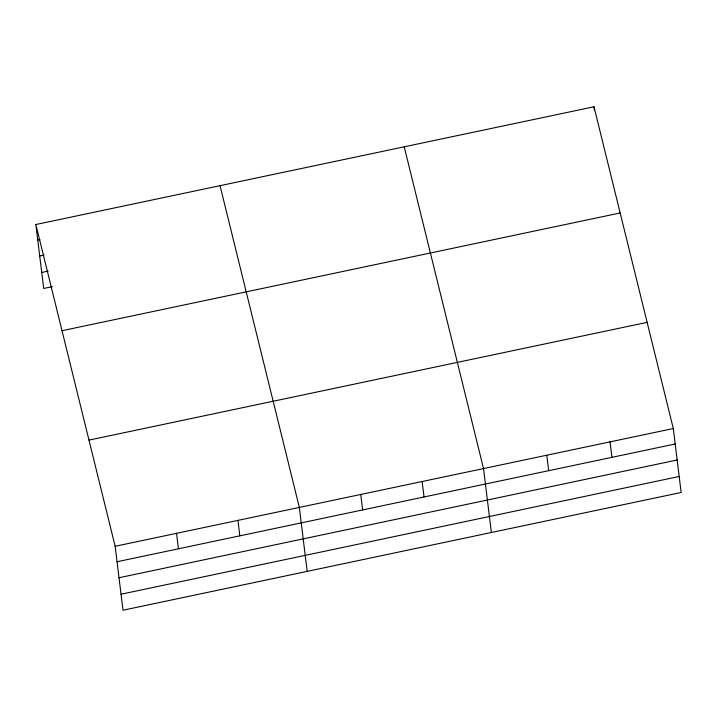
<?xml version="1.0" encoding="UTF-8"?>
<svg xmlns="http://www.w3.org/2000/svg" width="717" height="717" viewBox="0 0 717 717"><rect width="100%" height="100%" fill="white"/><g stroke="black" fill="none" stroke-linecap="round" stroke-linejoin="round"><path stroke-width="1.08" d="M35.85 224.529L593.999 106.779L673.299 428.533L681.15 492.471L123.001 610.221L115.15 546.282L35.85 224.529L43.701 288.467L52.314 286.648M37.75 239.989L39.901 239.532M39.713 255.987L44.024 255.082M41.738 272.469L48.2 271.107M62.02 330.707L620.169 212.958M88.98 440.104L647.128 322.354M115.15 546.282L673.299 428.533M117.05 561.743L675.199 443.993M119.013 577.741L677.162 459.991M121.039 594.223L679.187 476.473M404.227 146.815L483.527 468.568L491.378 532.507M220.038 185.667L299.339 507.421L307.19 571.368M593.999 106.779L594.411 110.086M610.042 441.878L611.942 457.338M546.784 455.223L548.684 470.684M422.134 481.519L424.034 496.98M360.732 494.47L362.632 509.93M237.945 520.372L239.837 535.841M176.543 533.331L178.443 548.792"/></g></svg>
